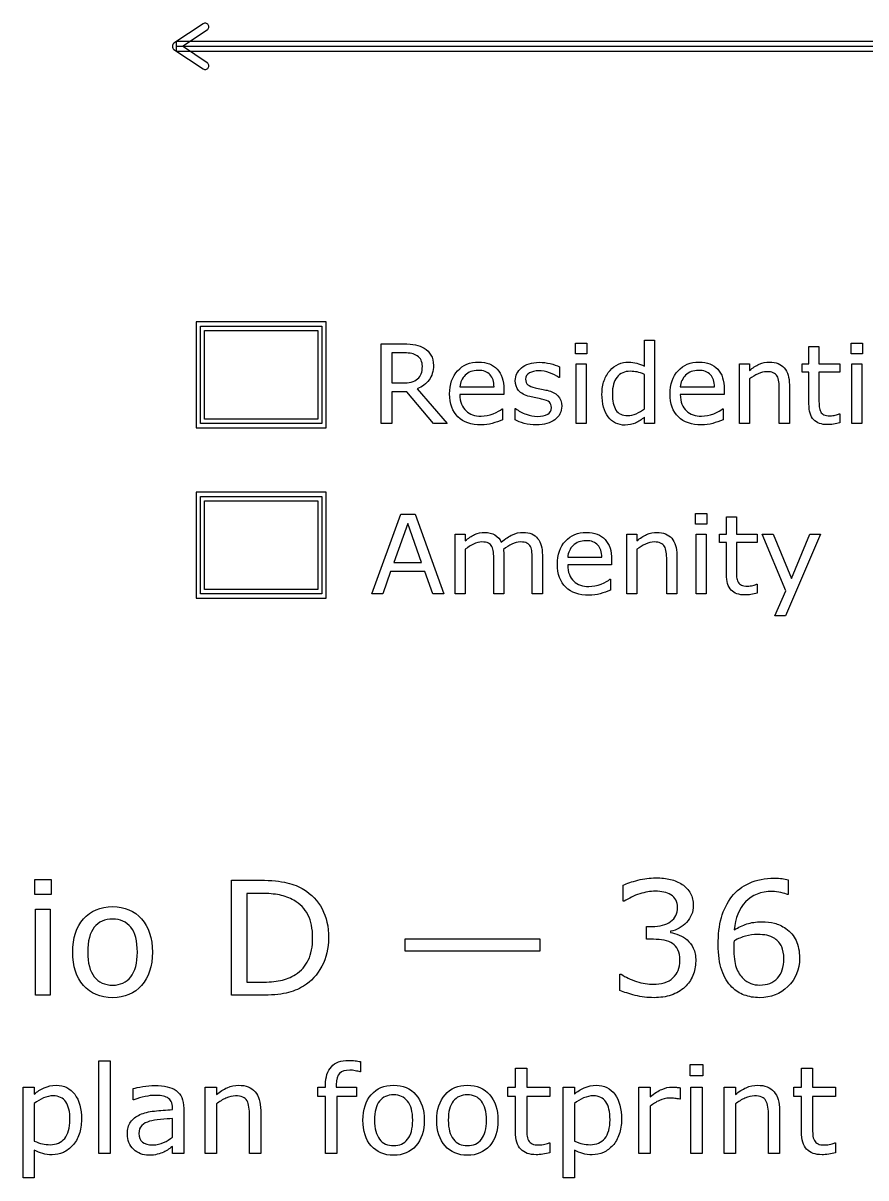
# Model space of a CAD drawing. Extents: x -13 to 750, y 12 to 2314.
# Drawn here: x 31.4 to 100.7, y 585.9 to 680.8 of the extents above; entities that cross this region are included whole.
import ezdxf

# ---------------------------------------------------------------- set-up
doc = ezdxf.new("R2010")
doc.units = 0
doc.layers.get('0').update_dxf_attribs({"linetype": 'CONTINUOUS'})

msp = doc.modelspace()

# ---------------------------------------------------------------- linework, layer by layer
at = {"color": 7}
for points in [[(46.234375, 680.7396), (43.833984, 679.14)], [(46.566411, 677.5404), (44.541021, 678.89), (46.566411, 680.2396)], [(44, 678.89), (268, 678.89)], [(43.833984, 678.64), (46.234375, 677.0404)], [(66.292969, 647.89), (65.163574, 647.89), (62.975098, 650.4916), (61.749023, 650.4916), (61.749023, 647.89), (60.878906, 647.89), (60.878906, 654.4335), (62.711426, 654.4335)], [(82.526367, 652.6004), (82.526367, 654.7274), (83.352539, 654.7274), (83.352539, 647.89)], [(96.052734, 649.4937), (96.052734, 652.1041), (95.494629, 652.1041), (95.494629, 652.7984), (96.052734, 652.7984), (96.052734, 654.209), (96.878906, 654.209), (96.878906, 652.7984), (98.583984, 652.7984), (98.583984, 652.1041), (96.878906, 652.1041), (96.878906, 649.8672)], [(62.772949, 653.6867), (61.749023, 653.6867), (61.749023, 651.217), (62.62793, 651.217)], [(75.525883, 652.5479), (75.525883, 651.6646), (75.481933, 651.6646)], [(91.166017, 651.5547), (91.166017, 647.89), (90.339845, 647.89), (90.339845, 652.7987), (91.166017, 652.7987), (91.166017, 652.2538)], [(82.526367, 649.0985), (82.526367, 651.9154)], [(63.832031, 650.7509), (66.292969, 647.89)], [(67.343262, 650.8915), (70.155762, 650.8915)], [(70.959961, 650.2587), (67.343262, 650.2587)], [(70.959956, 650.7069), (70.959961, 650.2587)], [(85.470703, 650.8915), (88.283203, 650.8915)], [(89.087402, 650.2587), (85.470703, 650.2587)], [(89.087406, 650.7069), (89.087402, 650.2587)], [(94.444336, 647.89), (93.618164, 647.89), (93.618164, 650.6849)], [(94.444337, 651.076), (94.444336, 647.89)], [(75.719237, 649.3044), (75.719238, 649.305)], [(70.819336, 649.0897), (70.863276, 649.0897), (70.863276, 648.1888)], [(71.882812, 648.1844), (71.882812, 649.1117), (71.926762, 649.1117)], [(82.526367, 649.0983), (82.526367, 649.0985)], [(83.352539, 647.89), (82.526367, 647.89), (82.526367, 648.4042)], [(88.946777, 649.0897), (88.990727, 649.0897), (88.990727, 648.1888)], [(98.540041, 648.6763), (98.583991, 648.6763), (98.583984, 647.934)], [(89.263184, 635.4937), (89.263184, 638.1041), (88.705078, 638.1041), (88.705078, 638.7984), (89.263184, 638.7984), (89.263184, 640.209), (90.089355, 640.209), (90.089355, 638.7984), (91.794434, 638.7984), (91.794434, 638.1041), (90.089355, 638.1041), (90.089355, 635.8672)], [(67.791516, 637.5553), (67.791516, 633.89), (66.965344, 633.89), (66.965344, 638.7987), (67.791516, 638.7987), (67.791516, 638.2538)], [(81.906739, 637.5547), (81.906739, 633.89), (81.080567, 633.89), (81.080567, 638.7987), (81.906739, 638.7987), (81.906739, 638.2538)], [(70.959971, 637.0324), (70.959971, 633.89), (70.133799, 633.89), (70.133799, 636.6849)], [(74.12843, 637.076), (74.128418, 633.89)], [(85.18506, 637.076), (85.185059, 633.89)], [(74.128418, 633.89), (73.302246, 633.89), (73.302246, 636.6849)], [(76.211426, 636.8915), (79.023926, 636.8915)], [(79.828125, 636.2587), (76.211426, 636.2587)], [(79.82812, 636.7069), (79.828125, 636.2587)], [(85.185059, 633.89), (84.358887, 633.89), (84.358887, 636.6849)], [(79.6875, 635.0897), (79.73144, 635.0897), (79.73144, 634.1888)], [(91.750489, 634.6763), (91.794439, 634.6763), (91.794434, 633.934)], [(94.35791, 610.373), (94.35791, 609.1606), (94.29443, 609.1606)], [(50.952637, 600.89), (48.565918, 600.89), (48.565918, 610.3417), (50.927246, 610.3417)], [(80.850093, 608.6153), (80.786613, 608.6153), (80.786613, 609.942)], [(51.003418, 609.2625), (49.822754, 609.2625), (49.822754, 601.969), (51.003418, 601.969)], [(83.26855, 605.4918), (82.697261, 605.4918), (82.697261, 606.5455), (83.141597, 606.5455)], [(84.677726, 606.1461), (84.677726, 606.0571)], [(86.042472, 605.4414), (86.04248, 605.4412)], [(93.989797, 603.9043), (93.989746, 603.9048)], [(95.278316, 603.9556), (95.27832, 603.9558)], [(80.513672, 601.2898), (80.513672, 602.6165), (80.608882, 602.6165)], [(59.181152, 595.4395), (59.181152, 594.599)], [(59.181152, 594.599), (59.132322, 594.599)], [(71.92041, 589.6721), (71.92041, 592.5725), (71.300293, 592.5725), (71.300293, 593.344), (71.92041, 593.344), (71.92041, 594.9114), (72.838379, 594.9114), (72.838379, 593.344), (74.73291, 593.344), (74.73291, 592.5725), (72.838379, 592.5725), (72.838379, 590.0872)], [(95.431152, 589.6723), (95.431152, 592.5727), (94.811035, 592.5727), (94.811035, 593.3442), (95.431152, 593.3442), (95.431152, 594.9116), (96.349121, 594.9116), (96.349121, 593.3442), (98.243652, 593.3442), (98.243652, 592.5727), (96.349121, 592.5727), (96.349121, 590.0874)], [(32.340332, 588.1636), (32.340332, 585.8785), (31.422363, 585.8785), (31.422363, 593.3443), (32.340332, 593.3443), (32.340332, 592.773)], [(47.320806, 591.9623), (47.320806, 587.89), (46.402837, 587.89), (46.402837, 593.3441), (47.320806, 593.3441), (47.320806, 592.7386)], [(57.18408, 593.5299), (57.18408, 593.3444), (58.839353, 593.3444), (58.839353, 592.5729), (57.213379, 592.5729), (57.213379, 587.89), (56.29541, 587.89), (56.29541, 592.5726), (55.675293, 592.5726), (55.675293, 593.3441), (56.29541, 593.3441), (56.29541, 593.5248)], [(76.759277, 588.1636), (76.759277, 585.8785), (75.841309, 585.8785), (75.841309, 593.3443), (76.759277, 593.3443), (76.759277, 592.773)], [(82.989744, 591.7617), (82.989744, 587.89), (82.071775, 587.89), (82.071775, 593.3441), (82.989744, 593.3441), (82.989744, 592.5384)], [(85.475096, 593.2851), (85.475098, 592.3435)], [(90.00147, 591.9623), (90.00147, 587.89), (89.083501, 587.89), (89.083501, 593.3441), (90.00147, 593.3441), (90.00147, 592.7386)], [(40.533691, 592.2941), (40.484861, 592.2941), (40.484861, 593.2267)], [(85.475098, 592.3435), (85.426268, 592.3435)], [(32.340332, 592.0017), (32.340332, 588.9109)], [(43.722168, 591.4937), (43.722168, 591.6353)], [(44.635252, 591.5907), (44.635254, 587.89)], [(50.963384, 591.43), (50.963379, 587.89)], [(76.759277, 592.0017), (76.759277, 588.9109)], [(93.644048, 591.43), (93.644043, 587.89)], [(35.274902, 590.6594), (35.274902, 590.659)], [(36.222168, 590.6832), (36.222168, 590.683)], [(43.722168, 589.2328), (43.722168, 590.7513)], [(50.963379, 587.89), (50.04541, 587.89), (50.04541, 590.9955)], [(79.693848, 590.6594), (79.693848, 590.659)], [(80.641113, 590.6832), (80.641113, 590.683)], [(93.644043, 587.89), (92.726074, 587.89), (92.726074, 590.9955)], [(43.722168, 589.233), (43.722168, 589.2328)], [(74.684081, 588.7633), (74.732911, 588.7633), (74.73291, 587.9388)], [(98.194823, 588.7635), (98.243653, 588.7635), (98.243652, 587.939)], [(44.635254, 587.89), (43.722168, 587.89), (43.722168, 588.4711)]]:
    msp.add_lwpolyline(points, dxfattribs=at)
for points in [[(46.234375, 680.7396)], [(44, 679.2904), (44, 678.4896), (268, 678.4896), (268, 679.2904)], [(45.650391, 656.2396), (45.650391, 647.5404), (56.349609, 647.5404), (56.349609, 656.2396)], [(46, 655.89), (56, 655.89), (56, 647.89), (46, 647.89)], [(46.349609, 655.5404), (55.650391, 655.5404), (55.650391, 648.2396), (46.349609, 648.2396)], [(77.789062, 653.6205), (76.857422, 653.6205), (76.857422, 654.4774), (77.789062, 654.4774)], [(100.46924, 653.6206), (99.537598, 653.6206), (99.537598, 654.4775), (100.46924, 654.4775)], [(64.258301, 652.5921)], [(77.736328, 647.89), (76.910156, 647.89), (76.910156, 652.7987), (77.736328, 652.7987)], [(100.4165, 647.89), (99.590332, 647.89), (99.590332, 652.7987), (100.4165, 652.7987)], [(45.650391, 642.2396), (45.650391, 633.5404), (56.349609, 633.5404), (56.349609, 642.2396)], [(46, 641.89), (56, 641.89), (56, 633.89), (46, 633.89)], [(46.349609, 641.5404), (55.650391, 641.5404), (55.650391, 634.2396), (46.349609, 634.2396)], [(66.038086, 633.89), (65.11084, 633.89), (64.469238, 635.7137), (61.63916, 635.7137), (60.997559, 633.89), (60.114258, 633.89), (62.496094, 640.4335), (63.65625, 640.4335)], [(87.663574, 639.6205), (86.731934, 639.6205), (86.731934, 640.4774), (87.663574, 640.4774)], [(64.201172, 636.4608), (63.054199, 639.6732), (61.902832, 636.4608)], [(87.61084, 633.89), (86.784668, 633.89), (86.784668, 638.7987), (87.61084, 638.7987)], [(96.993164, 638.7988), (94.12793, 632.0796), (93.244629, 632.0796), (94.158691, 634.1274), (92.203125, 638.7988), (93.099609, 638.7988), (94.606934, 635.1601), (96.127441, 638.7988)], [(33.725098, 609.1673), (32.379395, 609.1673), (32.379395, 610.4051), (33.725098, 610.4051)], [(33.648926, 600.89), (32.455566, 600.89), (32.455566, 607.9803), (33.648926, 607.9803)], [(55.237305, 605.6253)], [(56.55127, 605.6063)], [(73.912109, 604.5208), (62.854492, 604.5208), (62.854492, 605.5364), (73.912109, 605.5364)], [(40.821777, 604.432)], [(42.053223, 604.432)], [(38.580566, 587.89), (37.662598, 587.89), (37.662598, 595.4877), (38.580566, 595.4877)], [(87.325684, 594.2576), (86.290527, 594.2576), (86.290527, 595.2097), (87.325684, 595.2097)], [(87.26709, 587.89), (86.349121, 587.89), (86.349121, 593.3441), (87.26709, 593.3441)], [(63.463379, 590.6146)], [(64.410645, 590.6146)], [(69.532715, 590.6146)], [(70.47998, 590.6146)]]:
    msp.add_lwpolyline(points, close=True, dxfattribs=at)
for points in [[(46.459789, 680.783802), (46.381762, 680.799557), (46.300673, 680.783656), (46.234375, 680.7396)], [(46.650391, 680.6556), (46.606381, 680.721929), (46.537815, 680.768047), (46.459789, 680.783802)], [(46.694594, 680.4302), (46.710345, 680.508222), (46.694444, 680.589306), (46.650391, 680.6556)], [(46.566411, 680.2396), (46.632732, 680.283613), (46.678843, 680.352177), (46.694594, 680.4302)], [(43.833984, 679.14), (43.750204, 679.084408), (43.69984, 678.990546), (43.69984, 678.89)], [(43.69984, 678.89), (43.69984, 678.789454), (43.750204, 678.695592), (43.833984, 678.64)], [(46.234375, 677.0404), (46.300673, 676.996344), (46.381762, 676.980443), (46.459789, 676.996198)], [(46.459789, 676.996198), (46.537815, 677.011953), (46.606381, 677.058071), (46.650391, 677.1244)], [(46.694594, 677.3498), (46.678843, 677.427823), (46.632732, 677.496387), (46.566411, 677.5404)], [(46.650391, 677.1244), (46.694444, 677.190694), (46.710345, 677.271778), (46.694594, 677.3498)], [(62.711426, 654.4335), (63.106933, 654.4335), (63.436523, 654.407167), (63.700195, 654.3545)], [(63.700195, 654.3545), (63.963867, 654.3045), (64.201172, 654.213667), (64.412109, 654.082)], [(64.412109, 654.082), (64.649414, 653.9326), (64.833984, 653.743633), (64.96582, 653.5151)], [(63.383789, 653.6337), (63.210938, 653.669033), (63.007324, 653.6867), (62.772949, 653.6867)], [(63.832031, 653.4579), (63.706054, 653.542833), (63.55664, 653.601433), (63.383789, 653.6337)], [(64.157227, 653.0887), (64.092774, 653.235233), (63.984375, 653.3583), (63.832031, 653.4579)], [(64.258301, 652.5921), (64.258301, 652.779633), (64.22461, 652.945167), (64.157227, 653.0887)], [(64.96582, 653.5151), (65.100586, 653.2895), (65.167969, 653.0024), (65.167969, 652.6538)], [(64.161621, 651.9813), (64.226074, 652.142433), (64.258301, 652.346033), (64.258301, 652.5921)], [(65.167969, 652.6538), (65.167969, 652.182133), (65.049317, 651.7866), (64.812012, 651.4672)], [(66.503901, 650.3158), (66.503901, 651.118533), (66.722163, 651.755733), (67.158686, 652.2274)], [(67.158686, 652.2274), (67.598139, 652.699067), (68.175288, 652.9349), (68.890132, 652.9349)], [(68.846191, 652.2538), (68.403808, 652.2538), (68.050781, 652.123433), (67.787109, 651.8627)], [(69.826172, 651.8978), (69.612305, 652.135133), (69.285644, 652.2538), (68.846191, 652.2538)], [(68.890132, 652.9349), (69.552241, 652.9349), (70.062007, 652.741533), (70.419429, 652.3548)], [(70.419429, 652.3548), (70.77978, 651.968133), (70.959956, 651.418833), (70.959956, 650.7069)], [(72.027836, 651.9898), (72.112797, 652.168533), (72.240238, 652.3282), (72.41016, 652.4688)], [(72.41016, 652.4688), (72.574223, 652.606467), (72.782231, 652.714867), (73.034184, 652.794)], [(73.034184, 652.794), (73.289067, 652.876), (73.573246, 652.917), (73.886723, 652.917)], [(73.825194, 652.2183), (73.523437, 652.2183), (73.268554, 652.1597), (73.060546, 652.0425)], [(74.71289, 652.0557), (74.411132, 652.1641), (74.115233, 652.2183), (73.825194, 652.2183)], [(73.886723, 652.917), (74.179692, 652.917), (74.47559, 652.8804), (74.774418, 652.8072)], [(74.774418, 652.8072), (75.076176, 652.736867), (75.326664, 652.650433), (75.525883, 652.5479)], [(79.208496, 651.4188), (79.328613, 651.744), (79.489746, 652.020867), (79.691895, 652.2494)], [(79.691895, 652.2494), (79.891114, 652.472067), (80.122559, 652.641967), (80.38623, 652.7591)], [(81.353027, 652.1789), (80.890136, 652.1789), (80.529785, 652.017767), (80.271973, 651.6955)], [(80.38623, 652.7591), (80.652832, 652.8763), (80.928223, 652.9349), (81.212402, 652.9349)], [(81.212402, 652.9349), (81.470215, 652.9349), (81.69873, 652.9069), (81.897949, 652.8509)], [(81.928711, 652.1219), (81.75293, 652.1599), (81.561035, 652.1789), (81.353027, 652.1789)], [(81.897949, 652.8509), (82.097168, 652.798233), (82.30664, 652.714733), (82.526367, 652.6004)], [(82.526367, 651.9154), (82.303711, 652.015), (82.104492, 652.083833), (81.928711, 652.1219)], [(84.631352, 650.3158), (84.631352, 651.118533), (84.849614, 651.755733), (85.286137, 652.2274)], [(85.286137, 652.2274), (85.72559, 652.699067), (86.302738, 652.9349), (87.017582, 652.9349)], [(86.973633, 652.2538), (86.53125, 652.2538), (86.178223, 652.123433), (85.914551, 651.8627)], [(87.953613, 651.8978), (87.739746, 652.135133), (87.413086, 652.2538), (86.973633, 652.2538)], [(87.017582, 652.9349), (87.679691, 652.9349), (88.189457, 652.741533), (88.546879, 652.3548)], [(88.546879, 652.3548), (88.90723, 651.968133), (89.087406, 651.418833), (89.087406, 650.7069)], [(91.166017, 652.2538), (91.423829, 652.467667), (91.69043, 652.634633), (91.965821, 652.7547)], [(92.581056, 652.148), (92.35547, 652.148), (92.11963, 652.092333), (91.873536, 651.981)], [(91.965821, 652.7547), (92.241212, 652.874833), (92.523927, 652.9349), (92.813966, 652.9349)], [(93.117188, 652.056), (92.979493, 652.117333), (92.800783, 652.148), (92.581056, 652.148)], [(92.813966, 652.9349), (93.344239, 652.9349), (93.748536, 652.775233), (94.026856, 652.4559)], [(94.026856, 652.4559), (94.305177, 652.136567), (94.444337, 651.6766), (94.444337, 651.076)], [(62.62793, 651.217), (62.903321, 651.217), (63.143555, 651.240333), (63.348633, 651.287)], [(63.348633, 651.287), (63.553711, 651.337), (63.728027, 651.4278), (63.871582, 651.5594)], [(64.812012, 651.4672), (64.574707, 651.1508), (64.248047, 650.912033), (63.832031, 650.7509)], [(63.871582, 651.5594), (64.003418, 651.682467), (64.100098, 651.8231), (64.161621, 651.9813)], [(67.787109, 651.8627), (67.526367, 651.6019), (67.378418, 651.278167), (67.343262, 650.8915)], [(70.155762, 650.8915), (70.152829, 651.3251), (70.042965, 651.660533), (69.826172, 651.8978)], [(71.904789, 651.4185), (71.904789, 651.620633), (71.945805, 651.811067), (72.027836, 651.9898)], [(72.172856, 650.6011), (71.994145, 650.823767), (71.904789, 651.096233), (71.904789, 651.4185)], [(73.060546, 652.0425), (72.852538, 651.928233), (72.748534, 651.756867), (72.748534, 651.5284)], [(72.748534, 651.5284), (72.748534, 651.3262), (72.811522, 651.173833), (72.937499, 651.0713)], [(75.481933, 651.6646), (75.270995, 651.819867), (75.014647, 651.950233), (74.71289, 652.0557)], [(79.032715, 650.307), (79.032715, 650.723), (79.091309, 651.0936), (79.208496, 651.4188)], [(80.271973, 651.6955), (80.01416, 651.373233), (79.885254, 650.9162), (79.885254, 650.3244)], [(85.914551, 651.8627), (85.653808, 651.6019), (85.505859, 651.278167), (85.470703, 650.8915)], [(88.283203, 650.8915), (88.28027, 651.3251), (88.170406, 651.660533), (87.953613, 651.8978)], [(91.873536, 651.981), (91.627443, 651.869667), (91.391603, 651.727567), (91.166017, 651.5547)], [(93.433595, 651.7836), (93.360352, 651.9066), (93.254883, 651.9974), (93.117188, 652.056)], [(93.578614, 651.3177), (93.552247, 651.516967), (93.503908, 651.672267), (93.433595, 651.7836)], [(93.618164, 650.6849), (93.618164, 650.9105), (93.604981, 651.121433), (93.578614, 651.3177)], [(67.189448, 648.4349), (66.732417, 648.8773), (66.503901, 649.504267), (66.503901, 650.3158)], [(67.343262, 650.2587), (67.343262, 649.9569), (67.388672, 649.6932), (67.479492, 649.4676)], [(73.091313, 650.1001), (72.660648, 650.214367), (72.354496, 650.381367), (72.172856, 650.6011)], [(72.937499, 651.0713), (73.060546, 650.968767), (73.259764, 650.8853), (73.535155, 650.8209)], [(73.535155, 650.8209), (73.687499, 650.785567), (73.857421, 650.7504), (74.044921, 650.7154)], [(74.044921, 650.7154), (74.23535, 650.680067), (74.393553, 650.647733), (74.51953, 650.6184)], [(74.51953, 650.6184), (74.903319, 650.530533), (75.199218, 650.379667), (75.407226, 650.1658)], [(79.546875, 648.4305), (79.204102, 648.8817), (79.032715, 649.5072), (79.032715, 650.307)], [(79.885254, 650.3244), (79.885254, 649.7414), (79.984863, 649.297533), (80.184082, 648.9928)], [(85.316899, 648.4349), (84.859868, 648.8773), (84.631352, 649.504267), (84.631352, 650.3158)], [(85.470703, 650.2587), (85.470703, 649.9569), (85.516113, 649.6932), (85.606934, 649.4676)], [(67.479492, 649.4676), (67.570313, 649.245), (67.694824, 649.0619), (67.853027, 648.9183)], [(73.605473, 649.9859), (73.417973, 650.021233), (73.246586, 650.0593), (73.091313, 650.1001)], [(74.066899, 649.8939), (73.949711, 649.920567), (73.795902, 649.951233), (73.605473, 649.9859)], [(74.7085, 649.639), (74.597172, 649.7386), (74.383305, 649.823567), (74.066899, 649.8939)], [(74.875492, 649.1996), (74.875492, 649.392933), (74.819828, 649.5394), (74.7085, 649.639)], [(75.719238, 649.305), (75.719238, 648.8568), (75.533203, 648.489133), (75.161133, 648.202)], [(75.407226, 650.1658), (75.615233, 649.949), (75.719237, 649.661867), (75.719237, 649.3044)], [(85.606934, 649.4676), (85.697754, 649.245), (85.822266, 649.0619), (85.980469, 648.9183)], [(96.443848, 648.1973), (96.183105, 648.466833), (96.052734, 648.898967), (96.052734, 649.4937)], [(96.878906, 649.8672), (96.878906, 649.6094), (96.884766, 649.407267), (96.896486, 649.2608)], [(96.896486, 649.2608), (96.908206, 649.117267), (96.949222, 648.9825), (97.019533, 648.8565)], [(69.096675, 647.7757), (68.282222, 647.7757), (67.646479, 647.995433), (67.189448, 648.4349)], [(67.853027, 648.9183), (68.005371, 648.7777), (68.185547, 648.672233), (68.393555, 648.6019)], [(68.393555, 648.6019), (68.604492, 648.531567), (68.835938, 648.4964), (69.087891, 648.4964)], [(69.087891, 648.4964), (69.421875, 648.4964), (69.757324, 648.562333), (70.094238, 648.6942)], [(70.094238, 648.6942), (70.434082, 648.828933), (70.675781, 648.960767), (70.819336, 649.0897)], [(71.926762, 649.1117), (72.187504, 648.915367), (72.477543, 648.758633), (72.796879, 648.6415)], [(72.796879, 648.6415), (73.116215, 648.527233), (73.422367, 648.4701), (73.715336, 648.4701)], [(73.715336, 648.4701), (74.078617, 648.4701), (74.362797, 648.5287), (74.567875, 648.6459)], [(74.567875, 648.6459), (74.772953, 648.763033), (74.875492, 648.9476), (74.875492, 649.1996)], [(80.944336, 647.7538), (80.358399, 647.7538), (79.892578, 647.979367), (79.546875, 648.4305)], [(80.184082, 648.9928), (80.383301, 648.691067), (80.702637, 648.5402), (81.14209, 648.5402)], [(81.14209, 648.5402), (81.376465, 648.5402), (81.613769, 648.591467), (81.854004, 648.694)], [(82.526367, 648.4042), (82.289062, 648.199067), (82.041504, 648.0394), (81.783691, 647.9252)], [(81.854004, 648.694), (82.094238, 648.799467), (82.318359, 648.934233), (82.526367, 649.0983)], [(87.224125, 647.7757), (86.409672, 647.7757), (85.77393, 647.995433), (85.316899, 648.4349)], [(85.980469, 648.9183), (86.132812, 648.7777), (86.312988, 648.672233), (86.520996, 648.6019)], [(86.520996, 648.6019), (86.731933, 648.531567), (86.963379, 648.4964), (87.215332, 648.4964)], [(87.215332, 648.4964), (87.549317, 648.4964), (87.884766, 648.562333), (88.22168, 648.6942)], [(88.22168, 648.6942), (88.561523, 648.828933), (88.803222, 648.960767), (88.946777, 649.0897)], [(97.019533, 648.8565), (97.083986, 648.7393), (97.171877, 648.652867), (97.283205, 648.5972)], [(97.283205, 648.5972), (97.397463, 648.544533), (97.570315, 648.5182), (97.80176, 648.5182)], [(97.80176, 648.5182), (97.936525, 648.5182), (98.07715, 648.5372), (98.223635, 648.5752)], [(98.223635, 648.5752), (98.370119, 648.616533), (98.475588, 648.650233), (98.540041, 648.6763)], [(70.010737, 647.8944), (69.720698, 647.815267), (69.416011, 647.7757), (69.096675, 647.7757)], [(70.863276, 648.1888), (70.584956, 648.0716), (70.300776, 647.973467), (70.010737, 647.8944)], [(72.643066, 647.8988), (72.341309, 647.986667), (72.087891, 648.081867), (71.882812, 648.1844)], [(73.64502, 647.7713), (73.281739, 647.7713), (72.947754, 647.8138), (72.643066, 647.8988)], [(75.161133, 648.202), (74.791992, 647.914867), (74.286621, 647.7713), (73.64502, 647.7713)], [(81.783691, 647.9252), (81.525879, 647.810933), (81.246094, 647.7538), (80.944336, 647.7538)], [(88.138188, 647.8944), (87.848149, 647.815267), (87.543461, 647.7757), (87.224125, 647.7757)], [(88.990727, 648.1888), (88.712406, 648.0716), (88.428227, 647.973467), (88.138188, 647.8944)], [(97.586426, 647.793), (97.085449, 647.793), (96.70459, 647.927767), (96.443848, 648.1973)], [(98.074219, 647.833), (97.892578, 647.806333), (97.729981, 647.793), (97.586426, 647.793)], [(98.583984, 647.934), (98.428711, 647.893333), (98.258789, 647.859667), (98.074219, 647.833)], [(68.560559, 638.7547), (68.818372, 638.874833), (69.092297, 638.9349), (69.382336, 638.9349)], [(69.382336, 638.9349), (69.716321, 638.9349), (69.999036, 638.8646), (70.230481, 638.724)], [(71.667492, 638.746), (71.942883, 638.871933), (72.237316, 638.9349), (72.550793, 638.9349)], [(72.550793, 638.9349), (73.089856, 638.9349), (73.486828, 638.770833), (73.741711, 638.4427)], [(76.02685, 638.2274), (76.466303, 638.699067), (77.043452, 638.9349), (77.758296, 638.9349)], [(77.758296, 638.9349), (78.420405, 638.9349), (78.930171, 638.741533), (79.287593, 638.3548)], [(82.706544, 638.7547), (82.981935, 638.874833), (83.264649, 638.9349), (83.554688, 638.9349)], [(83.554688, 638.9349), (84.084962, 638.9349), (84.489259, 638.775233), (84.767579, 638.4559)], [(67.791516, 638.2538), (68.049329, 638.467667), (68.305676, 638.634633), (68.560559, 638.7547)], [(68.468274, 637.9816), (68.242688, 637.870267), (68.017102, 637.728167), (67.791516, 637.5553)], [(69.149426, 638.1486), (68.92384, 638.1486), (68.696789, 638.092933), (68.468274, 637.9816)], [(69.694348, 638.0516), (69.568371, 638.116267), (69.386731, 638.1486), (69.149426, 638.1486)], [(69.984387, 637.7704), (69.917004, 637.896333), (69.820325, 637.990067), (69.694348, 638.0516)], [(70.230481, 638.724), (70.464856, 638.583333), (70.639172, 638.3885), (70.75343, 638.1395)], [(70.75343, 638.1395), (71.087415, 638.420767), (71.392102, 638.622933), (71.667492, 638.746)], [(71.623537, 637.9728), (71.392092, 637.858533), (71.160646, 637.712067), (70.929201, 637.5334)], [(72.317873, 638.1486), (72.086428, 638.1486), (71.854982, 638.09), (71.623537, 637.9728)], [(72.862795, 638.0516), (72.736818, 638.116267), (72.555178, 638.1486), (72.317873, 638.1486)], [(73.152834, 637.766), (73.085451, 637.891933), (72.988772, 637.987133), (72.862795, 638.0516)], [(73.741711, 638.4427), (73.999524, 638.1175), (74.12843, 637.661933), (74.12843, 637.076)], [(75.372065, 636.3158), (75.372065, 637.118533), (75.590327, 637.755733), (76.02685, 638.2274)], [(77.714355, 638.2538), (77.271972, 638.2538), (76.918945, 638.123433), (76.655273, 637.8627)], [(78.694336, 637.8978), (78.480469, 638.135133), (78.153808, 638.2538), (77.714355, 638.2538)], [(79.023926, 636.8915), (79.020993, 637.3251), (78.911129, 637.660533), (78.694336, 637.8978)], [(79.287593, 638.3548), (79.647944, 637.968133), (79.82812, 637.418833), (79.82812, 636.7069)], [(81.906739, 638.2538), (82.164552, 638.467667), (82.431153, 638.634633), (82.706544, 638.7547)], [(82.614259, 637.981), (82.368165, 637.869667), (82.132325, 637.727567), (81.906739, 637.5547)], [(83.321778, 638.148), (83.096192, 638.148), (82.860352, 638.092333), (82.614259, 637.981)], [(83.857911, 638.056), (83.720216, 638.117333), (83.541505, 638.148), (83.321778, 638.148)], [(84.174317, 637.7836), (84.101075, 637.9066), (83.995606, 637.9974), (83.857911, 638.056)], [(84.767579, 638.4559), (85.0459, 638.136567), (85.18506, 637.6766), (85.18506, 637.076)], [(70.103039, 637.3002), (70.085459, 637.496467), (70.045908, 637.6532), (69.984387, 637.7704)], [(70.133799, 636.6849), (70.133799, 636.9017), (70.123546, 637.1068), (70.103039, 637.3002)], [(70.929201, 637.5334), (70.937988, 637.466), (70.945311, 637.3869), (70.951171, 637.2961)], [(70.951171, 637.2961), (70.957038, 637.208167), (70.959971, 637.120267), (70.959971, 637.0324)], [(73.271486, 637.2958), (73.253906, 637.492067), (73.214355, 637.6488), (73.152834, 637.766)], [(73.302246, 636.6849), (73.302246, 636.895833), (73.291993, 637.099467), (73.271486, 637.2958)], [(76.655273, 637.8627), (76.394531, 637.6019), (76.246582, 637.278167), (76.211426, 636.8915)], [(84.319337, 637.3177), (84.29297, 637.516967), (84.24463, 637.672267), (84.174317, 637.7836)], [(84.358887, 636.6849), (84.358887, 636.9105), (84.345704, 637.121433), (84.319337, 637.3177)], [(76.057612, 634.4349), (75.600581, 634.8773), (75.372065, 635.504267), (75.372065, 636.3158)], [(76.211426, 636.2587), (76.211426, 635.9569), (76.256836, 635.6932), (76.347656, 635.4676)], [(76.347656, 635.4676), (76.438477, 635.245), (76.562988, 635.0619), (76.721191, 634.9183)], [(78.962402, 634.6942), (79.302246, 634.828933), (79.543945, 634.960767), (79.6875, 635.0897)], [(89.654297, 634.1973), (89.393555, 634.466833), (89.263184, 634.898967), (89.263184, 635.4937)], [(90.089355, 635.8672), (90.089355, 635.6094), (90.095215, 635.407267), (90.106935, 635.2608)], [(90.106935, 635.2608), (90.118655, 635.117267), (90.15967, 634.9825), (90.229981, 634.8565)], [(77.964839, 633.7757), (77.150386, 633.7757), (76.514643, 633.995433), (76.057612, 634.4349)], [(76.721191, 634.9183), (76.873535, 634.7777), (77.053711, 634.672233), (77.261719, 634.6019)], [(77.261719, 634.6019), (77.472656, 634.531567), (77.704102, 634.4964), (77.956055, 634.4964)], [(77.956055, 634.4964), (78.290039, 634.4964), (78.625488, 634.562333), (78.962402, 634.6942)], [(79.73144, 634.1888), (79.45312, 634.0716), (79.16894, 633.973467), (78.878901, 633.8944)], [(90.796875, 633.793), (90.295898, 633.793), (89.915039, 633.927767), (89.654297, 634.1973)], [(90.229981, 634.8565), (90.294434, 634.7393), (90.382325, 634.652867), (90.493653, 634.5972)], [(90.493653, 634.5972), (90.607911, 634.544533), (90.780763, 634.5182), (91.012208, 634.5182)], [(91.012208, 634.5182), (91.146973, 634.5182), (91.287598, 634.5372), (91.434083, 634.5752)], [(91.434083, 634.5752), (91.580568, 634.616533), (91.686036, 634.650233), (91.750489, 634.6763)], [(78.878901, 633.8944), (78.588862, 633.815267), (78.284175, 633.7757), (77.964839, 633.7757)], [(91.284668, 633.833), (91.103027, 633.806333), (90.94043, 633.793), (90.796875, 633.793)], [(91.794434, 633.934), (91.63916, 633.893333), (91.469238, 633.859667), (91.284668, 633.833)], [(80.786613, 609.942), (81.087069, 610.090067), (81.486971, 610.225467), (81.98632, 610.3482)], [(81.98632, 610.3482), (82.489901, 610.475133), (82.976554, 610.5386), (83.446281, 610.5386)], [(83.446281, 610.5386), (83.907544, 610.5386), (84.313794, 610.4963), (84.665031, 610.4117)], [(84.665031, 610.4117), (85.016268, 610.327033), (85.333651, 610.1916), (85.617179, 610.0054)], [(91.158691, 610.113), (91.746908, 610.383867), (92.432455, 610.5193), (93.215332, 610.5193)], [(93.215332, 610.5193), (93.465007, 610.5193), (93.674479, 610.508633), (93.84375, 610.4873)], [(93.84375, 610.4873), (94.013021, 610.465967), (94.184407, 610.427867), (94.35791, 610.373)], [(50.927246, 610.3417), (51.849772, 610.3417), (52.581868, 610.273967), (53.123535, 610.1385)], [(53.123535, 610.1385), (53.669434, 610.007367), (54.130697, 609.8254), (54.507324, 609.5926)], [(54.507324, 609.5926), (55.150553, 609.1906), (55.652018, 608.6553), (56.011719, 607.9867)], [(83.414546, 609.4405), (83.012527, 609.4405), (82.585118, 609.368567), (82.132319, 609.2247)], [(84.119136, 609.3765), (83.911779, 609.419167), (83.676915, 609.4405), (83.414546, 609.4405)], [(85.617179, 610.0054), (85.921867, 609.802267), (86.152499, 609.556833), (86.309074, 609.2691)], [(89.717773, 608.9959), (90.090169, 609.474033), (90.570475, 609.8464), (91.158691, 610.113)], [(93.024898, 609.4273), (92.115067, 609.4273), (91.389319, 609.141667), (90.847652, 608.5704)], [(93.754879, 609.3383), (93.5179, 609.397633), (93.274573, 609.4273), (93.024898, 609.4273)], [(52.507812, 609.1355), (52.088867, 609.220167), (51.587403, 609.2625), (51.003418, 609.2625)], [(53.694824, 608.6975), (53.322428, 608.9091), (52.926757, 609.0551), (52.507812, 609.1355)], [(54.850098, 607.4978), (54.59196, 608.0056), (54.206869, 608.4055), (53.694824, 608.6975)], [(82.132319, 609.2247), (81.67952, 609.080833), (81.252111, 608.8777), (80.850093, 608.6153)], [(84.70312, 609.148), (84.521154, 609.258), (84.326493, 609.334167), (84.119136, 609.3765)], [(85.10937, 608.7227), (85.012039, 608.896233), (84.876623, 609.038), (84.70312, 609.148)], [(85.255366, 608.126), (85.255366, 608.354533), (85.206701, 608.553433), (85.10937, 608.7227)], [(86.309074, 609.2691), (86.465649, 608.981367), (86.543937, 608.644933), (86.543937, 608.2598)], [(88.854492, 607.2693), (89.036458, 607.916767), (89.324218, 608.4923), (89.717773, 608.9959)], [(90.847652, 608.5704), (90.305985, 608.003333), (89.990718, 607.235267), (89.901851, 606.2662)], [(94.29443, 609.1606), (94.17594, 609.223933), (93.99609, 609.283167), (93.754879, 609.3383)], [(36.391113, 607.1678), (36.983561, 607.840667), (37.78125, 608.1771), (38.78418, 608.1771)], [(38.78418, 608.1771), (39.778646, 608.1771), (40.572103, 607.840667), (41.164551, 607.1678)], [(55.237305, 605.6253), (55.237305, 606.365833), (55.108236, 606.99), (54.850098, 607.4978)], [(56.011719, 607.9867), (56.37142, 607.318033), (56.55127, 606.524567), (56.55127, 605.6063)], [(84.677729, 606.9454), (85.06282, 607.2162), (85.255366, 607.609733), (85.255366, 608.126)], [(86.543937, 608.2598), (86.543937, 607.735067), (86.357739, 607.275933), (85.985344, 606.8824)], [(35.508789, 604.432), (35.508789, 605.587267), (35.802897, 606.4992), (36.391113, 607.1678)], [(38.78418, 607.1488), (38.136719, 607.1488), (37.633138, 606.9245), (37.273437, 606.4759)], [(40.282227, 606.4759), (39.922526, 606.9245), (39.423177, 607.1488), (38.78418, 607.1488)], [(41.164551, 607.1678), (41.756999, 606.4992), (42.053223, 605.587267), (42.053223, 604.432)], [(83.141597, 606.5455), (83.784826, 606.5455), (84.29687, 606.6788), (84.677729, 606.9454)], [(85.985344, 606.8824), (85.617179, 606.493067), (85.181307, 606.247633), (84.677726, 606.1461)], [(88.587891, 605.0413), (88.587891, 605.879167), (88.676758, 606.621833), (88.854492, 607.2693)], [(89.901851, 606.2662), (90.25732, 606.482), (90.606442, 606.6449), (90.949215, 606.7549)], [(90.949215, 606.7549), (91.29622, 606.869167), (91.696123, 606.9263), (92.148922, 606.9263)], [(92.148922, 606.9263), (92.55094, 606.9263), (92.904293, 606.888233), (93.20898, 606.8121)], [(93.20898, 606.8121), (93.517899, 606.740167), (93.833166, 606.592033), (94.154781, 606.3677)], [(37.273437, 606.4759), (36.917968, 606.031567), (36.740234, 605.350267), (36.740234, 604.432)], [(40.821777, 604.432), (40.821777, 605.350267), (40.641927, 606.031567), (40.282227, 606.4759)], [(54.881836, 603.7844), (55.118815, 604.275333), (55.237305, 604.888967), (55.237305, 605.6253)], [(56.55127, 605.6063), (56.55127, 604.747233), (56.362956, 603.9686), (55.986328, 603.2704)], [(84.677726, 606.0571), (84.880851, 606.0231), (85.113599, 605.951167), (85.375969, 605.8413)], [(85.375969, 605.8413), (85.638338, 605.7355), (85.860506, 605.6022), (86.042472, 605.4414)], [(90.847656, 605.7579), (90.538737, 605.673233), (90.221354, 605.542033), (89.895508, 605.3643)], [(91.850586, 605.8848), (91.490885, 605.8848), (91.156575, 605.8425), (90.847656, 605.7579)], [(92.593262, 605.8218), (92.356283, 605.8638), (92.108724, 605.8848), (91.850586, 605.8848)], [(93.240723, 605.5552), (93.046061, 605.690667), (92.830241, 605.779533), (92.593262, 605.8218)], [(94.154781, 606.3677), (94.527177, 606.109567), (94.806474, 605.783733), (94.992672, 605.3902)], [(84.144526, 605.4158), (83.873693, 605.466467), (83.581701, 605.4918), (83.26855, 605.4918)], [(84.836421, 605.1492), (84.645991, 605.2804), (84.415359, 605.369267), (84.144526, 605.4158)], [(85.280757, 604.6223), (85.174962, 604.846567), (85.02685, 605.0222), (84.836421, 605.1492)], [(86.04248, 605.4412), (86.245605, 605.2592), (86.41276, 605.030667), (86.543945, 604.7556)], [(86.543945, 604.7556), (86.67513, 604.480533), (86.740723, 604.125067), (86.740723, 603.6892)], [(88.879883, 602.9465), (88.685222, 603.5263), (88.587891, 604.224567), (88.587891, 605.0413)], [(89.876468, 605.0913), (89.872268, 605.0067), (89.870168, 604.8988), (89.870168, 604.7676)], [(89.870168, 604.7676), (89.870168, 604.099), (89.937876, 603.570033), (90.073293, 603.1807)], [(89.895508, 605.3643), (89.887041, 605.271167), (89.880695, 605.180167), (89.876468, 605.0913)], [(93.812012, 604.8824), (93.697754, 605.140533), (93.507324, 605.3648), (93.240723, 605.5552)], [(93.989746, 603.9048), (93.989746, 604.2984), (93.930501, 604.624267), (93.812012, 604.8824)], [(94.992672, 605.3902), (95.183101, 604.996667), (95.278316, 604.518467), (95.278316, 603.9556)], [(36.391113, 601.6962), (35.802897, 602.3648), (35.508789, 603.276733), (35.508789, 604.432)], [(36.740234, 604.432), (36.740234, 603.543333), (36.920084, 602.868367), (37.279785, 602.4071)], [(40.275879, 602.4007), (40.639811, 602.857767), (40.821777, 603.534867), (40.821777, 604.432)], [(42.053223, 604.432), (42.053223, 603.276733), (41.756999, 602.3648), (41.164551, 601.6962)], [(53.828125, 602.5974), (54.297852, 602.897867), (54.649089, 603.293533), (54.881836, 603.7844)], [(85.445796, 603.7844), (85.445796, 604.122933), (85.390783, 604.402233), (85.280757, 604.6223)], [(85.2998, 602.9338), (85.397131, 603.158133), (85.445796, 603.441667), (85.445796, 603.7844)], [(93.462942, 602.2857), (93.814179, 602.6623), (93.989797, 603.201833), (93.989797, 603.9043)], [(95.27832, 603.9558), (95.27832, 602.9952), (94.960937, 602.2102), (94.326172, 601.6008)], [(55.986328, 603.2704), (55.613932, 602.572133), (55.116699, 602.030467), (54.494629, 601.6454)], [(84.868159, 602.3181), (85.06282, 602.5043), (85.206701, 602.709533), (85.2998, 602.9338)], [(86.740723, 603.6892), (86.740723, 603.2576), (86.662435, 602.861933), (86.505859, 602.5022)], [(89.724121, 601.5501), (89.360189, 601.9013), (89.078776, 602.366767), (88.879883, 602.9465)], [(90.073293, 603.1807), (90.212942, 602.795633), (90.403371, 602.490933), (90.644582, 602.2666)], [(37.279785, 602.4071), (37.639486, 601.950033), (38.140951, 601.7215), (38.78418, 601.7215)], [(38.78418, 601.7215), (39.418945, 601.7215), (39.916178, 601.9479), (40.275879, 602.4007)], [(51.003418, 601.969), (51.608561, 601.969), (52.135417, 602.013433), (52.583984, 602.1023)], [(52.583984, 602.1023), (53.036784, 602.191167), (53.451498, 602.3562), (53.828125, 602.5974)], [(80.608882, 602.6165), (80.968582, 602.3795), (81.391759, 602.1827), (81.878413, 602.0261)], [(81.878413, 602.0261), (82.365066, 601.869567), (82.834793, 601.7913), (83.287593, 601.7913)], [(83.287593, 601.7913), (83.554194, 601.7913), (83.837723, 601.835733), (84.138179, 601.9246)], [(84.138179, 601.9246), (84.438634, 602.013467), (84.681961, 602.144633), (84.868159, 602.3181)], [(86.505859, 602.5022), (86.349284, 602.142533), (86.129232, 601.8294), (85.845703, 601.5628)], [(90.644582, 602.2666), (90.839243, 602.0804), (91.048716, 601.942867), (91.273, 601.854)], [(91.273, 601.854), (91.501516, 601.7694), (91.749075, 601.7271), (92.015676, 601.7271)], [(92.015676, 601.7271), (92.629283, 601.7271), (93.111705, 601.9133), (93.462942, 602.2857)], [(38.78418, 600.6932), (37.78125, 600.6932), (36.983561, 601.027533), (36.391113, 601.6962)], [(41.164551, 601.6962), (40.572103, 601.027533), (39.778646, 600.6932), (38.78418, 600.6932)], [(53.047363, 601.0677), (52.518392, 600.949233), (51.82015, 600.89), (50.952637, 600.89)], [(54.494629, 601.6454), (54.062988, 601.3788), (53.580566, 601.186233), (53.047363, 601.0677)], [(81.76416, 600.8836), (81.256347, 601.006267), (80.839518, 601.141667), (80.513672, 601.2898)], [(83.312988, 600.6931), (82.788249, 600.6931), (82.271973, 600.7566), (81.76416, 600.8836)], [(84.722168, 600.9026), (84.294759, 600.762933), (83.825033, 600.6931), (83.312988, 600.6931)], [(85.845703, 601.5628), (85.52832, 601.266533), (85.153809, 601.046467), (84.722168, 600.9026)], [(90.733398, 600.9089), (90.352539, 601.052833), (90.016113, 601.266567), (89.724121, 601.5501)], [(92.00293, 600.6931), (91.537435, 600.6931), (91.114257, 600.765033), (90.733398, 600.9089)], [(94.326172, 601.6008), (93.695638, 600.995667), (92.921224, 600.6931), (92.00293, 600.6931)], [(56.778809, 595.014), (57.101074, 595.362333), (57.566569, 595.5365), (58.175293, 595.5365)], [(58.175293, 595.5365), (58.380371, 595.5365), (58.56429, 595.526833), (58.727051, 595.5075)], [(58.727051, 595.5075), (58.893066, 595.488167), (59.044433, 595.4655), (59.181152, 595.4395)], [(56.29541, 593.5248), (56.29541, 594.172533), (56.456543, 594.668933), (56.778809, 595.014)], [(57.447752, 594.4723), (57.271971, 594.299767), (57.18408, 593.985633), (57.18408, 593.5299)], [(58.307127, 594.736), (57.913247, 594.736), (57.626789, 594.6481), (57.447752, 594.4723)], [(58.736814, 594.687), (58.574054, 594.719667), (58.430825, 594.736), (58.307127, 594.736)], [(59.132322, 594.599), (59.031411, 594.628333), (58.899575, 594.657667), (58.736814, 594.687)], [(32.340332, 592.773), (32.584473, 592.978067), (32.85791, 593.148967), (33.160645, 593.2857)], [(33.160645, 593.2857), (33.466634, 593.4257), (33.792155, 593.4957), (34.137207, 593.4957)], [(34.137207, 593.4957), (34.794759, 593.4957), (35.305827, 593.246667), (35.67041, 592.7486)], [(40.484861, 593.2267), (40.663898, 593.275367), (40.922687, 593.329067), (41.261228, 593.3878)], [(41.261228, 593.3878), (41.59977, 593.446467), (41.933429, 593.4758), (42.262205, 593.4758)], [(42.262205, 593.4758), (42.64632, 593.4758), (42.979979, 593.443133), (43.263182, 593.3778)], [(43.263182, 593.3778), (43.54964, 593.3158), (43.797036, 593.208367), (44.005369, 593.0555)], [(47.320806, 592.7386), (47.607264, 592.976267), (47.903488, 593.161833), (48.209478, 593.2953)], [(48.209478, 593.2953), (48.515467, 593.428767), (48.829595, 593.4955), (49.15186, 593.4955)], [(49.15186, 593.4955), (49.741053, 593.4955), (50.190272, 593.318067), (50.499517, 592.9632)], [(60.055176, 592.7191), (60.510905, 593.2367), (61.124512, 593.4955), (61.895996, 593.4955)], [(61.895996, 593.4955), (62.66097, 593.4955), (63.271322, 593.2367), (63.727051, 592.7191)], [(66.124512, 592.7191), (66.580241, 593.2367), (67.193847, 593.4955), (67.965332, 593.4955)], [(67.965332, 593.4955), (68.730306, 593.4955), (69.340658, 593.2367), (69.796387, 592.7191)], [(76.759277, 592.773), (77.003418, 592.978067), (77.276855, 593.148967), (77.57959, 593.2857)], [(77.57959, 593.2857), (77.885579, 593.4257), (78.2111, 593.4957), (78.556152, 593.4957)], [(78.556152, 593.4957), (79.213704, 593.4957), (79.724772, 593.246667), (80.089355, 592.7486)], [(83.951658, 593.1586), (84.231606, 593.282267), (84.516437, 593.3441), (84.80615, 593.3441)], [(84.80615, 593.3441), (84.965655, 593.3441), (85.081215, 593.3391), (85.15283, 593.3291)], [(85.15283, 593.3291), (85.224445, 593.322433), (85.331867, 593.307767), (85.475096, 593.2851)], [(90.00147, 592.7386), (90.287928, 592.976267), (90.584152, 593.161833), (90.890142, 593.2953)], [(90.890142, 593.2953), (91.196131, 593.428767), (91.510259, 593.4955), (91.832525, 593.4955)], [(91.832525, 593.4955), (92.421718, 593.4955), (92.870936, 593.318067), (93.180181, 592.9632)], [(33.106934, 592.4509), (32.840007, 592.336967), (32.584473, 592.187233), (32.340332, 592.0017)], [(33.902832, 592.6218), (33.63916, 592.6218), (33.373861, 592.564833), (33.106934, 592.4509)], [(34.937988, 592.1336), (34.713379, 592.459067), (34.368327, 592.6218), (33.902832, 592.6218)], [(35.67041, 592.7486), (36.038249, 592.2538), (36.222168, 591.565333), (36.222168, 590.6832)], [(41.45166, 592.5675), (41.155436, 592.5055), (40.849446, 592.414367), (40.533691, 592.2941)], [(42.257324, 592.6655), (42.016439, 592.6655), (41.747884, 592.632833), (41.45166, 592.5675)], [(42.828613, 592.6265), (42.646322, 592.6525), (42.455892, 592.6655), (42.257324, 592.6655)], [(43.297363, 592.4752), (43.167155, 592.550067), (43.010905, 592.6005), (42.828613, 592.6265)], [(43.609863, 592.1529), (43.538248, 592.289633), (43.434082, 592.397067), (43.297363, 592.4752)], [(44.005369, 593.0555), (44.210447, 592.905767), (44.366697, 592.7121), (44.474119, 592.4745)], [(44.474119, 592.4745), (44.581541, 592.236833), (44.635252, 591.942233), (44.635252, 591.5907)], [(48.106939, 592.4359), (47.833501, 592.312233), (47.571457, 592.154367), (47.320806, 591.9623)], [(48.893071, 592.6214), (48.64242, 592.6214), (48.380376, 592.559567), (48.106939, 592.4359)], [(49.488775, 592.5189), (49.33578, 592.587233), (49.137212, 592.6214), (48.893071, 592.6214)], [(49.840337, 592.2162), (49.758957, 592.352867), (49.64177, 592.453767), (49.488775, 592.5189)], [(50.499517, 592.9632), (50.808762, 592.6084), (50.963384, 592.097333), (50.963384, 591.43)], [(59.376465, 590.6146), (59.376465, 591.503267), (59.602702, 592.204767), (60.055176, 592.7191)], [(61.895996, 592.7045), (61.397949, 592.7045), (61.01058, 592.531967), (60.733887, 592.1869)], [(63.04834, 592.1869), (62.771647, 592.531967), (62.387533, 592.7045), (61.895996, 592.7045)], [(63.727051, 592.7191), (64.18278, 592.204767), (64.410645, 591.503267), (64.410645, 590.6146)], [(65.445801, 590.6146), (65.445801, 591.503267), (65.672038, 592.204767), (66.124512, 592.7191)], [(67.965332, 592.7045), (67.467285, 592.7045), (67.079916, 592.531967), (66.803223, 592.1869)], [(69.117676, 592.1869), (68.840983, 592.531967), (68.456869, 592.7045), (67.965332, 592.7045)], [(69.796387, 592.7191), (70.252116, 592.204767), (70.47998, 591.503267), (70.47998, 590.6146)], [(77.525879, 592.4509), (77.258952, 592.336967), (77.003418, 592.187233), (76.759277, 592.0017)], [(78.321777, 592.6218), (78.058106, 592.6218), (77.792806, 592.564833), (77.525879, 592.4509)], [(79.356934, 592.1336), (79.132325, 592.459067), (78.787272, 592.6218), (78.321777, 592.6218)], [(80.089355, 592.7486), (80.457194, 592.2538), (80.641113, 591.565333), (80.641113, 590.6832)], [(82.989744, 592.5384), (83.354327, 592.8314), (83.674965, 593.038133), (83.951658, 593.1586)], [(84.571775, 592.4355), (84.288572, 592.4355), (84.015135, 592.372033), (83.751463, 592.2451)], [(85.025877, 592.4115), (84.898924, 592.4275), (84.747556, 592.4355), (84.571775, 592.4355)], [(85.426268, 592.3435), (85.289549, 592.376167), (85.156085, 592.398833), (85.025877, 592.4115)], [(90.787603, 592.4359), (90.514165, 592.312233), (90.252121, 592.154367), (90.00147, 591.9623)], [(91.573735, 592.6214), (91.323084, 592.6214), (91.06104, 592.559567), (90.787603, 592.4359)], [(92.169439, 592.5189), (92.016444, 592.587233), (91.817876, 592.6214), (91.573735, 592.6214)], [(92.521001, 592.2162), (92.439621, 592.352867), (92.322434, 592.453767), (92.169439, 592.5189)], [(93.180181, 592.9632), (93.489426, 592.6084), (93.644048, 592.097333), (93.644048, 591.43)], [(35.274902, 590.659), (35.274902, 591.316533), (35.162597, 591.808067), (34.937988, 592.1336)], [(41.026855, 591.0787), (41.358886, 591.225167), (41.75765, 591.324433), (42.223145, 591.3765)], [(42.223145, 591.3765), (42.68864, 591.4285), (43.188314, 591.467567), (43.722168, 591.4937)], [(43.722168, 591.6353), (43.722168, 591.843633), (43.684733, 592.016167), (43.609863, 592.1529)], [(50.00147, 591.6986), (49.97217, 591.919933), (49.918459, 592.092467), (49.840337, 592.2162)], [(50.04541, 590.9955), (50.04541, 591.2461), (50.030763, 591.480467), (50.00147, 591.6986)], [(60.733887, 592.1869), (60.460449, 591.8451), (60.32373, 591.321), (60.32373, 590.6146)], [(63.463379, 590.6146), (63.463379, 591.321), (63.325033, 591.8451), (63.04834, 592.1869)], [(66.803223, 592.1869), (66.529785, 591.8451), (66.393066, 591.321), (66.393066, 590.6146)], [(69.532715, 590.6146), (69.532715, 591.321), (69.394369, 591.8451), (69.117676, 592.1869)], [(79.693848, 590.659), (79.693848, 591.316533), (79.581543, 591.808067), (79.356934, 592.1336)], [(83.751463, 592.2451), (83.487791, 592.121367), (83.233885, 591.960233), (82.989744, 591.7617)], [(92.682134, 591.6986), (92.652834, 591.919933), (92.599123, 592.092467), (92.521001, 592.2162)], [(92.726074, 590.9955), (92.726074, 591.2461), (92.711427, 591.480467), (92.682134, 591.6986)], [(34.845215, 589.1262), (35.131673, 589.4712), (35.274902, 589.982267), (35.274902, 590.6594)], [(36.222168, 590.683), (36.222168, 590.240267), (36.158691, 589.834967), (36.031738, 589.4671)], [(40.001465, 589.4722), (40.001465, 589.8856), (40.089356, 590.219267), (40.265137, 590.4732)], [(40.265137, 590.4732), (40.444173, 590.730333), (40.698079, 590.932167), (41.026855, 591.0787)], [(41.83252, 590.5367), (41.568848, 590.461833), (41.355632, 590.344633), (41.192871, 590.1851)], [(42.730957, 590.6783), (42.353353, 590.645633), (42.053874, 590.598433), (41.83252, 590.5367)], [(43.722168, 590.7513), (43.44222, 590.7353), (43.111816, 590.710967), (42.730957, 590.6783)], [(60.055176, 588.5101), (59.602702, 589.024433), (59.376465, 589.725933), (59.376465, 590.6146)], [(60.32373, 590.6146), (60.32373, 589.931), (60.462077, 589.4118), (60.73877, 589.057)], [(63.043457, 589.0521), (63.323405, 589.4037), (63.463379, 589.924533), (63.463379, 590.6146)], [(64.410645, 590.6146), (64.410645, 589.725933), (64.18278, 589.024433), (63.727051, 588.5101)], [(66.124512, 588.5101), (65.672038, 589.024433), (65.445801, 589.725933), (65.445801, 590.6146)], [(66.393066, 590.6146), (66.393066, 589.931), (66.531412, 589.4118), (66.808105, 589.057)], [(69.112793, 589.0521), (69.392741, 589.4037), (69.532715, 589.924533), (69.532715, 590.6146)], [(70.47998, 590.6146), (70.47998, 589.725933), (70.252116, 589.024433), (69.796387, 588.5101)], [(79.26416, 589.1262), (79.550619, 589.4712), (79.693848, 589.982267), (79.693848, 590.6594)], [(80.641113, 590.683), (80.641113, 590.240267), (80.577637, 589.834967), (80.450684, 589.4671)], [(36.031738, 589.4671), (35.904785, 589.102567), (35.725749, 588.793333), (35.494629, 588.5394)], [(40.51416, 588.2271), (40.172363, 588.552633), (40.001465, 588.967667), (40.001465, 589.4722)], [(41.192871, 590.1851), (41.03011, 590.028833), (40.94873, 589.812367), (40.94873, 589.5357)], [(40.94873, 589.5357), (40.94873, 589.223233), (41.043131, 588.987233), (41.231934, 588.8277)], [(72.35498, 588.2317), (72.065267, 588.531167), (71.92041, 589.0113), (71.92041, 589.6721)], [(72.838379, 590.0872), (72.838379, 589.800733), (72.844889, 589.5761), (72.857909, 589.4133)], [(80.450684, 589.4671), (80.323731, 589.102567), (80.144694, 588.793333), (79.913574, 588.5394)], [(95.865723, 588.2319), (95.576009, 588.531367), (95.431152, 589.0115), (95.431152, 589.6723)], [(96.349121, 590.0874), (96.349121, 589.800933), (96.355631, 589.5763), (96.368651, 589.4135)], [(32.340332, 588.9109), (32.600749, 588.7937), (32.82373, 588.713933), (33.009277, 588.6716)], [(33.009277, 588.6716), (33.198079, 588.6296), (33.411295, 588.6086), (33.648926, 588.6086)], [(33.648926, 588.6086), (34.159993, 588.6086), (34.558756, 588.781133), (34.845215, 589.1262)], [(35.494629, 588.5394), (35.279785, 588.298533), (35.025879, 588.111367), (34.73291, 587.9779)], [(41.231934, 588.8277), (41.420736, 588.671433), (41.708822, 588.5933), (42.096191, 588.5933)], [(42.096191, 588.5933), (42.418457, 588.5933), (42.713053, 588.655167), (42.97998, 588.7789)], [(42.97998, 588.7789), (43.246907, 588.905833), (43.494303, 589.0572), (43.722168, 589.233)], [(60.73877, 589.057), (61.015463, 588.7054), (61.401205, 588.5296), (61.895996, 588.5296)], [(61.895996, 588.5296), (62.384277, 588.5296), (62.766764, 588.703767), (63.043457, 589.0521)], [(66.808105, 589.057), (67.084798, 588.7054), (67.470541, 588.5296), (67.965332, 588.5296)], [(67.965332, 588.5296), (68.453613, 588.5296), (68.8361, 588.703767), (69.112793, 589.0521)], [(72.857909, 589.4133), (72.870929, 589.253833), (72.916502, 589.1041), (72.994628, 588.9641)], [(72.994628, 588.9641), (73.066243, 588.8339), (73.163899, 588.737867), (73.287597, 588.676)], [(73.287597, 588.676), (73.41455, 588.617333), (73.606607, 588.588), (73.863769, 588.588)], [(73.863769, 588.588), (74.013508, 588.588), (74.169758, 588.609), (74.332519, 588.651)], [(74.332519, 588.651), (74.495279, 588.696333), (74.612466, 588.733767), (74.684081, 588.7633)], [(76.759277, 588.9109), (77.019694, 588.7937), (77.242676, 588.713933), (77.428223, 588.6716)], [(77.428223, 588.6716), (77.617025, 588.6296), (77.830241, 588.6086), (78.067871, 588.6086)], [(78.067871, 588.6086), (78.578939, 588.6086), (78.977702, 588.781133), (79.26416, 589.1262)], [(79.913574, 588.5394), (79.698731, 588.298533), (79.444824, 588.111367), (79.151855, 587.9779)], [(96.368651, 589.4135), (96.381671, 589.254033), (96.427244, 589.1043), (96.50537, 588.9643)], [(96.50537, 588.9643), (96.576985, 588.8341), (96.674641, 588.738067), (96.798339, 588.6762)], [(96.798339, 588.6762), (96.925292, 588.617533), (97.11735, 588.5882), (97.374511, 588.5882)], [(97.374511, 588.5882), (97.52425, 588.5882), (97.6805, 588.6092), (97.843261, 588.6512)], [(97.843261, 588.6512), (98.006021, 588.696533), (98.123208, 588.733967), (98.194823, 588.7635)], [(33.038574, 587.8756), (32.810709, 587.9376), (32.577962, 588.0336), (32.340332, 588.1636)], [(33.810059, 587.7826), (33.526856, 587.7826), (33.269694, 587.8136), (33.038574, 587.8756)], [(34.73291, 587.9779), (34.443197, 587.8477), (34.13558, 587.7826), (33.810059, 587.7826)], [(41.76416, 587.7388), (41.272623, 587.7388), (40.855957, 587.901567), (40.51416, 588.2271)], [(42.462402, 587.8168), (42.263835, 587.7648), (42.031087, 587.7388), (41.76416, 587.7388)], [(42.989746, 588.0023), (42.836751, 587.927433), (42.66097, 587.8656), (42.462402, 587.8168)], [(43.390137, 588.2367), (43.253418, 588.139033), (43.119955, 588.0609), (42.989746, 588.0023)], [(43.722168, 588.4711), (43.640788, 588.415767), (43.530111, 588.337633), (43.390137, 588.2367)], [(61.895996, 587.7386), (61.124512, 587.7386), (60.510905, 587.995767), (60.055176, 588.5101)], [(63.727051, 588.5101), (63.271322, 587.995767), (62.66097, 587.7386), (61.895996, 587.7386)], [(67.965332, 587.7386), (67.193847, 587.7386), (66.580241, 587.995767), (66.124512, 588.5101)], [(69.796387, 588.5101), (69.340658, 587.995767), (68.730306, 587.7386), (67.965332, 587.7386)], [(73.624512, 587.7825), (73.067871, 587.7825), (72.644694, 587.932233), (72.35498, 588.2317)], [(74.166504, 587.8265), (73.964681, 587.797167), (73.784017, 587.7825), (73.624512, 587.7825)], [(74.73291, 587.9388), (74.560384, 587.893467), (74.371582, 587.856033), (74.166504, 587.8265)], [(77.45752, 587.8756), (77.229655, 587.9376), (76.996908, 588.0336), (76.759277, 588.1636)], [(78.229004, 587.7826), (77.945801, 587.7826), (77.688639, 587.8136), (77.45752, 587.8756)], [(79.151855, 587.9779), (78.862142, 587.8477), (78.554525, 587.7826), (78.229004, 587.7826)], [(97.135254, 587.7827), (96.578613, 587.7827), (96.155436, 587.932433), (95.865723, 588.2319)], [(97.677246, 587.8267), (97.475423, 587.797367), (97.294759, 587.7827), (97.135254, 587.7827)], [(98.243652, 587.939), (98.071126, 587.893667), (97.882324, 587.856233), (97.677246, 587.8267)]]:
    msp.add_open_spline(points, degree=3, dxfattribs=at)

doc.saveas('drawing.dxf')
